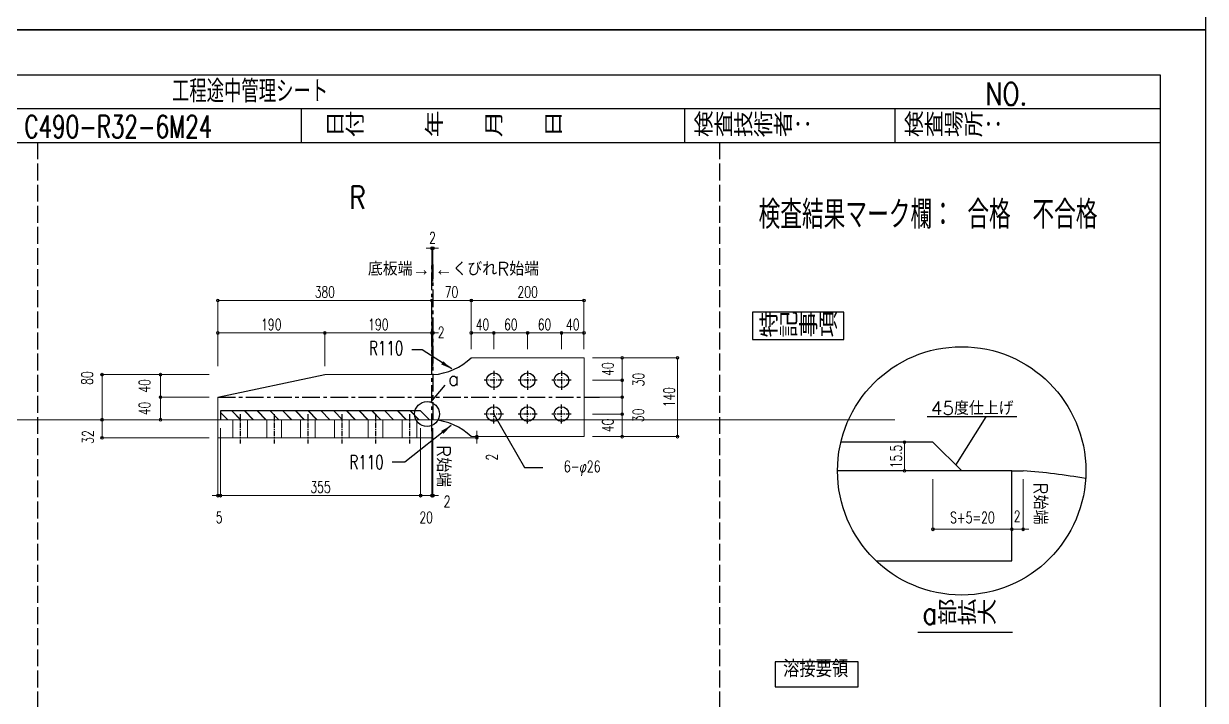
# Model space of a CAD drawing. Header units: millimetres. Extents: x -11384 to 29624, y 0 to 17788.
# Drawn here: x 12456 to 14553, y 1185 to 2387 of the extents above; entities that cross this region are included whole.
import ezdxf
from ezdxf.enums import TextEntityAlignment as Align

# ---------------------------------------------------------------- set-up
doc = ezdxf.new("R2010")
doc.units = ezdxf.units.MM
doc.header["$LTSCALE"] = 5
for name, pattern in [('ACAD_ISO03W100', [30, 12, -18]), ('CENTER1', [10, 6.25, -1.25, 1.25, -1.25]), ('DASHED', [7.5, 6, -1.5]), ('JIS_08_50', [53, 50, -1.125, 0.75, -1.125])]:
    doc.linetypes.add(name, pattern=pattern)
doc.layers.get('0').update_dxf_attribs({"color": 255})
doc.layers.get('DEFPOINTS').update_dxf_attribs({"color": 255})
for name, color, linetype in [('CENTER', 2, 'JIS_08_50'), ('LAYER6', 7, 'Continuous'), ('寸法', 4, 'Continuous'), ('溶接', 241, 'Continuous'), ('補助線', 7, 'ACAD_ISO03W100'), ('金物', 142, 'Continuous')]:
    doc.layers.add(name, color=color, linetype=linetype)
doc.styles.add('DLSTANDARD1', font='monotxt.shx', dxfattribs={"width": 0.6, "bigfont": 'extfont'})
doc.styles.add('KANJI', font='simplex.shx', dxfattribs={"width": 0.7, "bigfont": 'extfont2.shx'})
doc.styles.get("Standard").update_dxf_attribs({"font": 'simplex.shx', "width": 0.7, "height": 2.5, "bigfont": '@extfont2.shx'})
doc.styles.add('SUNPOU', font='simplex.shx', dxfattribs={"width": 0.7, "bigfont": 'extfont2.shx'})
doc.dimstyles.new('コピー(2) - Standard', dxfattribs={"dimtxt": 25, "dimasz": 20, "dimexe": 0.18, "dimexo": 0.0625, "dimgap": 15, "dimtad": 1, "dimdec": 0, "dimzin": 0, "dimdsep": 46, "dimtxsty": 'Standard', "dimblk": 'DOTSMALL', "dimcen": 0.09, "dimadec": 0, "dimazin": 0, "dimtfac": 1, "dimtdec": 0, "dimtofl": 0, "dimtmove": 0, "dimatfit": 3, "dimfxl": 0, "dimtolj": 1, "dimtzin": 0, "dimarcsym": 0})
doc.dimstyles.new('一般寸法-小さめ', dxfattribs={"dimscale": 10, "dimtxt": 2, "dimasz": 0.5, "dimexe": 0.125, "dimexo": 1.5, "dimgap": 0.5, "dimtad": 1, "dimtxsty": 'KANJI', "dimblk": 'ORIGIN', "dimcen": 0, "dimclrd": 256, "dimclre": 256, "dimclrt": 256, "dimadec": 0, "dimazin": 0, "dimtfac": 1, "dimtmove": 2, "dimatfit": 2, "dimfxl": 0, "dimtolj": 2, "dimlwd": 5, "dimlwe": 5, "dimarcsym": 0})

# ---------------------------------------------------------------- blocks, each defined once
blk = doc.blocks.new('_Origin')
at = {"color": 0, "linetype": 'ByBlock', "lineweight": -2}
blk.add_line((0, 0), (-1, 0), dxfattribs=at)
blk.add_circle((0, 0), 0.5, dxfattribs=at)
blk = doc.blocks.new('*D1120')
at = {"layer": 'DEFPOINTS', "color": 0, "ltscale": 4, "transparency": 16777216}
for p in [(14069.7, 1592.9), (14209.7, 1592.9), (14209.7, 1489.2)]:
    blk.add_point(p, dxfattribs=at)
at = {"layer": '寸法', "lineweight": 5, "ltscale": 4, "transparency": 16777216}
for p, q in [((14069.7, 1577.9), (14069.7, 1487.9)), ((14209.7, 1577.9), (14209.7, 1487.9)), ((14074.7, 1489.2), (14204.7, 1489.2))]:
    blk.add_line(p, q, dxfattribs=at)
at = {"layer": '寸法', "lineweight": 5, "ltscale": 4, "transparency": 16777216, "xscale": 5, "yscale": 5, "zscale": 5, "rotation": 180}
blk.add_blockref('_Origin', (14069.7, 1489.2), dxfattribs=at)
at = {"layer": '寸法', "lineweight": 5, "ltscale": 4, "transparency": 16777216, "xscale": 5, "yscale": 5, "zscale": 5}
blk.add_blockref('_Origin', (14209.7, 1489.2), dxfattribs=at)
at = {"layer": '寸法', "ltscale": 4, "transparency": 16777216, "insert": (14139.7, 1510), "char_height": 20, "attachment_point": 5, "style": 'KANJI'}
blk.add_mtext('\\A2;S+5=20', dxfattribs=at)
blk = doc.blocks.new('*D1121')
at = {"layer": 'DEFPOINTS', "color": 0, "ltscale": 4, "transparency": 16777216}
for p in [(14209.7, 1592.9), (14229.7, 1592.9), (14229.7, 1489.2)]:
    blk.add_point(p, dxfattribs=at)
at = {"layer": '寸法', "lineweight": 5, "ltscale": 4, "transparency": 16777216}
for p, q in [((14209.7, 1577.9), (14209.7, 1487.9)), ((14229.7, 1577.9), (14229.7, 1487.9)), ((14204.7, 1489.2), (14199.7, 1489.2)), ((14209.7, 1489.2), (14229.7, 1489.2)), ((14234.7, 1489.2), (14239.7, 1489.2))]:
    blk.add_line(p, q, dxfattribs=at)
at = {"layer": '寸法', "lineweight": 5, "ltscale": 4, "transparency": 16777216, "xscale": 5, "yscale": 5, "zscale": 5}
blk.add_blockref('_Origin', (14209.7, 1489.2), dxfattribs=at)
at = {"layer": '寸法', "lineweight": 5, "ltscale": 4, "transparency": 16777216, "xscale": 5, "yscale": 5, "zscale": 5, "rotation": 180}
blk.add_blockref('_Origin', (14229.7, 1489.2), dxfattribs=at)
at = {"layer": '寸法', "ltscale": 4, "transparency": 16777216, "insert": (14219.3, 1512.2), "char_height": 20, "attachment_point": 5, "style": 'KANJI'}
blk.add_mtext('\\A2;2', dxfattribs=at)
blk = doc.blocks.new('*D1122')
at = {"layer": 'DEFPOINTS', "color": 0, "linetype": 'Continuous', "transparency": 16777216}
for p in [(14069.7, 1643.9), (14019.3, 1592.9), (14069.7, 1592.9)]:
    blk.add_point(p, dxfattribs=at)
at = {"layer": '寸法', "linetype": 'Continuous', "lineweight": 5, "transparency": 16777216}
for p, q in [((14054.7, 1643.9), (14018, 1643.9)), ((14019.3, 1638.9), (14019.3, 1597.9)), ((14054.7, 1592.9), (14018, 1592.9))]:
    blk.add_line(p, q, dxfattribs=at)
at = {"layer": '寸法', "linetype": 'Continuous', "lineweight": 5, "transparency": 16777216, "xscale": 5, "yscale": 5, "zscale": 5}
for p, rotation in [((14019.3, 1643.9), 90), ((14019.3, 1592.9), 270)]:
    blk.add_blockref('_Origin', p, dxfattribs=dict(at, rotation=rotation))
at = {"layer": '寸法', "linetype": 'Continuous', "transparency": 16777216, "insert": (14004.3, 1618.4), "char_height": 20, "attachment_point": 5, "rotation": 90, "style": 'KANJI'}
blk.add_mtext('\\A2;15.5', dxfattribs=at)
blk = doc.blocks.new('*D1123')
at = {"layer": 'DEFPOINTS', "color": 0, "transparency": 16777216}
for p in [(13180.3, 1895.5), (12800.3, 1763.7), (13180.3, 1763.7)]:
    blk.add_point(p, dxfattribs=at)
at = {"layer": '寸法', "lineweight": 5, "transparency": 16777216}
for p, q in [((12800.3, 1778.7), (12800.3, 1896.8)), ((12805.3, 1895.5), (13175.3, 1895.5)), ((13180.3, 1778.7), (13180.3, 1896.8))]:
    blk.add_line(p, q, dxfattribs=at)
at = {"layer": '寸法', "lineweight": 5, "transparency": 16777216, "xscale": 5, "yscale": 5, "zscale": 5, "rotation": 180}
blk.add_blockref('_Origin', (12800.3, 1895.5), dxfattribs=at)
at = {"layer": '寸法', "lineweight": 5, "transparency": 16777216, "xscale": 5, "yscale": 5, "zscale": 5}
blk.add_blockref('_Origin', (13180.3, 1895.5), dxfattribs=at)
at = {"layer": '寸法', "transparency": 16777216, "insert": (12990.3, 1910.5), "char_height": 20, "attachment_point": 5, "style": 'KANJI'}
blk.add_mtext('\\A2;380', dxfattribs=at)
blk = doc.blocks.new('*D1124')
at = {"layer": 'DEFPOINTS', "color": 0, "transparency": 16777216}
for p in [(13180.3, 1895.5), (13250.3, 1795.2), (13180.3, 1763.7)]:
    blk.add_point(p, dxfattribs=at)
at = {"layer": '寸法', "lineweight": 5, "transparency": 16777216}
for p, q in [((13180.3, 1778.7), (13180.3, 1896.8)), ((13245.3, 1895.5), (13185.3, 1895.5)), ((13250.3, 1810.2), (13250.3, 1896.8))]:
    blk.add_line(p, q, dxfattribs=at)
at = {"layer": '寸法', "lineweight": 5, "transparency": 16777216, "xscale": 5, "yscale": 5, "zscale": 5, "rotation": 180}
blk.add_blockref('_Origin', (13180.3, 1895.5), dxfattribs=at)
at = {"layer": '寸法', "lineweight": 5, "transparency": 16777216, "xscale": 5, "yscale": 5, "zscale": 5}
blk.add_blockref('_Origin', (13250.3, 1895.5), dxfattribs=at)
at = {"layer": '寸法', "transparency": 16777216, "insert": (13215.3, 1910.5), "char_height": 20, "attachment_point": 5, "style": 'KANJI'}
blk.add_mtext('\\A2;70', dxfattribs=at)
blk = doc.blocks.new('*D1125')
at = {"layer": 'DEFPOINTS', "color": 0, "transparency": 16777216}
for p in [(13450.3, 1793.7), (13616.4, 1793.7), (13450.3, 1653.7)]:
    blk.add_point(p, dxfattribs=at)
at = {"layer": '寸法', "lineweight": 5, "transparency": 16777216}
for p, q in [((13465.3, 1793.7), (13617.7, 1793.7)), ((13616.4, 1658.7), (13616.4, 1788.7)), ((13465.3, 1653.7), (13617.7, 1653.7))]:
    blk.add_line(p, q, dxfattribs=at)
at = {"layer": '寸法', "lineweight": 5, "transparency": 16777216, "xscale": 5, "yscale": 5, "zscale": 5}
for p, rotation in [((13616.4, 1793.7), 90), ((13616.4, 1653.7), 270)]:
    blk.add_blockref('_Origin', p, dxfattribs=dict(at, rotation=rotation))
at = {"layer": '寸法', "transparency": 16777216, "insert": (13601.4, 1723.7), "char_height": 20, "attachment_point": 5, "rotation": 90, "style": 'KANJI'}
blk.add_mtext('\\A2;140', dxfattribs=at)
blk = doc.blocks.new('*D1139')
at = {"layer": 'DEFPOINTS', "color": 0, "transparency": 16777216}
for p in [(11378.1, 1683.7), (12800.3, 1683.7), (11583.6, 1651.7)]:
    blk.add_point(p, dxfattribs=at)
at = {"layer": '寸法', "lineweight": 5, "transparency": 16777216}
for p, q in [((12785.3, 1683.7), (11376.9, 1683.7)), ((11378.1, 1656.7), (11378.1, 1678.7)), ((11568.6, 1651.7), (11376.9, 1651.7))]:
    blk.add_line(p, q, dxfattribs=at)
at = {"layer": '寸法', "lineweight": 5, "transparency": 16777216, "xscale": 5, "yscale": 5, "zscale": 5}
for p, rotation in [((11378.1, 1683.7), 90), ((11378.1, 1651.7), 270)]:
    blk.add_blockref('_Origin', p, dxfattribs=dict(at, rotation=rotation))
at = {"layer": '寸法', "transparency": 16777216, "insert": (11353.1, 1653), "char_height": 20, "attachment_point": 5, "rotation": 90, "style": 'KANJI'}
blk.add_mtext('\\A2;32', dxfattribs=at)
blk = doc.blocks.new('*D1140')
at = {"layer": 'DEFPOINTS', "color": 0, "transparency": 16777216}
for p in [(13450.3, 1895.5), (13250.3, 1795.2), (13450.3, 1793.7)]:
    blk.add_point(p, dxfattribs=at)
at = {"layer": '寸法', "lineweight": 5, "transparency": 16777216}
for p, q in [((13250.3, 1810.2), (13250.3, 1896.8)), ((13255.3, 1895.5), (13445.3, 1895.5)), ((13450.3, 1808.7), (13450.3, 1896.8))]:
    blk.add_line(p, q, dxfattribs=at)
at = {"layer": '寸法', "lineweight": 5, "transparency": 16777216, "xscale": 5, "yscale": 5, "zscale": 5, "rotation": 180}
blk.add_blockref('_Origin', (13250.3, 1895.5), dxfattribs=at)
at = {"layer": '寸法', "lineweight": 5, "transparency": 16777216, "xscale": 5, "yscale": 5, "zscale": 5}
blk.add_blockref('_Origin', (13450.3, 1895.5), dxfattribs=at)
at = {"layer": '寸法', "transparency": 16777216, "insert": (13350.3, 1910.5), "char_height": 20, "attachment_point": 5, "style": 'KANJI'}
blk.add_mtext('\\A2;200', dxfattribs=at)
blk = doc.blocks.new('*D1127')
at = {"layer": 'DEFPOINTS', "color": 0, "transparency": 16777216}
for p in [(13450.3, 1793.7), (13450.3, 1753.7), (13518, 1753.7)]:
    blk.add_point(p, dxfattribs=at)
at = {"layer": '寸法', "lineweight": 5, "transparency": 16777216}
for p, q in [((13465.3, 1793.7), (13519.2, 1793.7)), ((13518, 1788.7), (13518, 1758.7)), ((13465.3, 1753.7), (13519.2, 1753.7))]:
    blk.add_line(p, q, dxfattribs=at)
at = {"layer": '寸法', "lineweight": 5, "transparency": 16777216, "xscale": 5, "yscale": 5, "zscale": 5}
for p, rotation in [((13518, 1793.7), 90), ((13518, 1753.7), 270)]:
    blk.add_blockref('_Origin', p, dxfattribs=dict(at, rotation=rotation))
at = {"layer": '寸法', "transparency": 16777216, "insert": (13492.6, 1773.7), "char_height": 20, "attachment_point": 5, "rotation": 90, "style": 'KANJI'}
blk.add_mtext('\\A2;40', dxfattribs=at)
blk = doc.blocks.new('*D1128')
at = {"layer": 'DEFPOINTS', "color": 0, "transparency": 16777216}
for p in [(13450.3, 1693.7), (13450.3, 1653.7), (13518, 1653.7)]:
    blk.add_point(p, dxfattribs=at)
at = {"layer": '寸法', "lineweight": 5, "transparency": 16777216}
for p, q in [((13465.3, 1693.7), (13519.2, 1693.7)), ((13518, 1688.7), (13518, 1658.7)), ((13465.3, 1653.7), (13519.2, 1653.7))]:
    blk.add_line(p, q, dxfattribs=at)
at = {"layer": '寸法', "lineweight": 5, "transparency": 16777216, "xscale": 5, "yscale": 5, "zscale": 5}
for p, rotation in [((13518, 1693.7), 90), ((13518, 1653.7), 270)]:
    blk.add_blockref('_Origin', p, dxfattribs=dict(at, rotation=rotation))
at = {"layer": '寸法', "transparency": 16777216, "insert": (13492.6, 1673.7), "char_height": 20, "attachment_point": 5, "rotation": 90, "style": 'KANJI'}
blk.add_mtext('\\A2;40', dxfattribs=at)
blk = doc.blocks.new('*D1129')
at = {"layer": 'DEFPOINTS', "color": 0, "transparency": 16777216}
for p in [(12698.5, 1723.7), (12800.3, 1723.7), (12800.3, 1683.7)]:
    blk.add_point(p, dxfattribs=at)
at = {"layer": '寸法', "lineweight": 5, "transparency": 16777216}
for p, q in [((12785.3, 1723.7), (12697.3, 1723.7)), ((12698.5, 1688.7), (12698.5, 1718.7)), ((12785.3, 1683.7), (12697.3, 1683.7))]:
    blk.add_line(p, q, dxfattribs=at)
at = {"layer": '寸法', "lineweight": 5, "transparency": 16777216, "xscale": 5, "yscale": 5, "zscale": 5}
for p, rotation in [((12698.5, 1723.7), 90), ((12698.5, 1683.7), 270)]:
    blk.add_blockref('_Origin', p, dxfattribs=dict(at, rotation=rotation))
at = {"layer": '寸法', "transparency": 16777216, "insert": (12670.4, 1703.7), "char_height": 20, "attachment_point": 5, "rotation": 90, "style": 'KANJI'}
blk.add_mtext('\\A2;40', dxfattribs=at)
blk = doc.blocks.new('*D1130')
at = {"layer": 'DEFPOINTS', "color": 0, "transparency": 16777216}
for p in [(12698.5, 1763.7), (12800.3, 1763.7), (12800.3, 1723.7)]:
    blk.add_point(p, dxfattribs=at)
at = {"layer": '寸法', "lineweight": 5, "transparency": 16777216}
for p, q in [((12785.3, 1763.7), (12697.3, 1763.7)), ((12698.5, 1728.7), (12698.5, 1758.7)), ((12785.3, 1723.7), (12697.3, 1723.7))]:
    blk.add_line(p, q, dxfattribs=at)
at = {"layer": '寸法', "lineweight": 5, "transparency": 16777216, "xscale": 5, "yscale": 5, "zscale": 5}
for p, rotation in [((12698.5, 1763.7), 90), ((12698.5, 1723.7), 270)]:
    blk.add_blockref('_Origin', p, dxfattribs=dict(at, rotation=rotation))
at = {"layer": '寸法', "transparency": 16777216, "insert": (12670.4, 1743.7), "char_height": 20, "attachment_point": 5, "rotation": 90, "style": 'KANJI'}
blk.add_mtext('\\A2;40', dxfattribs=at)
blk = doc.blocks.new('*D1141')
at = {"layer": 'DEFPOINTS', "color": 0, "transparency": 16777216}
for p in [(13180.3, 1651.7), (13250.3, 1653.7), (13260, 1653.7)]:
    blk.add_point(p, dxfattribs=at)
at = {"layer": '寸法', "lineweight": 5, "transparency": 16777216}
for p, q in [((13260, 1658.7), (13260, 1663.7)), ((13195.3, 1651.7), (13261.2, 1651.7)), ((13260, 1651.7), (13260, 1653.7)), ((13260, 1646.7), (13260, 1641.7)), ((13265.3, 1653.7), (13261.2, 1653.7))]:
    blk.add_line(p, q, dxfattribs=at)
at = {"layer": '寸法', "lineweight": 5, "transparency": 16777216, "xscale": 5, "yscale": 5, "zscale": 5}
for p, rotation in [((13260, 1653.7), 270), ((13260, 1651.7), 90)]:
    blk.add_blockref('_Origin', p, dxfattribs=dict(at, rotation=rotation))
at = {"layer": '寸法', "transparency": 16777216, "insert": (13286.7, 1617.3), "char_height": 20, "attachment_point": 5, "rotation": 90, "style": 'KANJI'}
blk.add_mtext('\\A2;2', dxfattribs=at)
blk = doc.blocks.new('_DotSmall')
at = {"color": 0, "linetype": 'ByBlock', "const_width": 0.5}
blk.add_lwpolyline([(-0.0625, 0, 1), (0.0625, 0, 1)], format="xyb", close=True, dxfattribs=at)
blk = doc.blocks.new('*D1131')
at = {"layer": 'DEFPOINTS', "color": 0, "transparency": 16777216}
for p in [(12990.3, 1837.7), (12800.3, 1763.7), (12990.3, 1763.7)]:
    blk.add_point(p, dxfattribs=at)
at = {"layer": '寸法', "lineweight": 5, "transparency": 16777216}
for p, q in [((12800.3, 1778.7), (12800.3, 1839)), ((12805.3, 1837.7), (12985.3, 1837.7)), ((12990.3, 1778.7), (12990.3, 1839))]:
    blk.add_line(p, q, dxfattribs=at)
at = {"layer": '寸法', "lineweight": 5, "transparency": 16777216, "xscale": 5, "yscale": 5, "zscale": 5, "rotation": 180}
blk.add_blockref('_Origin', (12800.3, 1837.7), dxfattribs=at)
at = {"layer": '寸法', "lineweight": 5, "transparency": 16777216, "xscale": 5, "yscale": 5, "zscale": 5}
blk.add_blockref('_Origin', (12990.3, 1837.7), dxfattribs=at)
at = {"layer": '寸法', "transparency": 16777216, "insert": (12895.3, 1852.7), "char_height": 20, "attachment_point": 5, "style": 'KANJI'}
blk.add_mtext('\\A2;190', dxfattribs=at)
blk = doc.blocks.new('*D1132')
at = {"layer": 'DEFPOINTS', "color": 0, "transparency": 16777216}
for p in [(13180.3, 1837.7), (12990.3, 1763.7), (13180.3, 1763.7)]:
    blk.add_point(p, dxfattribs=at)
at = {"layer": '寸法', "lineweight": 5, "transparency": 16777216}
for p, q in [((12990.3, 1778.7), (12990.3, 1839)), ((12995.3, 1837.7), (13175.3, 1837.7)), ((13180.3, 1778.7), (13180.3, 1839))]:
    blk.add_line(p, q, dxfattribs=at)
at = {"layer": '寸法', "lineweight": 5, "transparency": 16777216, "xscale": 5, "yscale": 5, "zscale": 5, "rotation": 180}
blk.add_blockref('_Origin', (12990.3, 1837.7), dxfattribs=at)
at = {"layer": '寸法', "lineweight": 5, "transparency": 16777216, "xscale": 5, "yscale": 5, "zscale": 5}
blk.add_blockref('_Origin', (13180.3, 1837.7), dxfattribs=at)
at = {"layer": '寸法', "transparency": 16777216, "insert": (13085.3, 1852.7), "char_height": 20, "attachment_point": 5, "style": 'KANJI'}
blk.add_mtext('\\A2;190', dxfattribs=at)
blk = doc.blocks.new('*D1133')
at = {"layer": 'DEFPOINTS', "color": 0, "transparency": 16777216}
for p in [(13290.3, 1837.7), (13250.3, 1793.7), (13290.3, 1793.7)]:
    blk.add_point(p, dxfattribs=at)
at = {"layer": '寸法', "lineweight": 5, "transparency": 16777216}
for p, q in [((13250.3, 1808.7), (13250.3, 1839)), ((13255.3, 1837.7), (13285.3, 1837.7)), ((13290.3, 1808.7), (13290.3, 1839))]:
    blk.add_line(p, q, dxfattribs=at)
at = {"layer": '寸法', "lineweight": 5, "transparency": 16777216, "xscale": 5, "yscale": 5, "zscale": 5, "rotation": 180}
blk.add_blockref('_Origin', (13250.3, 1837.7), dxfattribs=at)
at = {"layer": '寸法', "lineweight": 5, "transparency": 16777216, "xscale": 5, "yscale": 5, "zscale": 5}
blk.add_blockref('_Origin', (13290.3, 1837.7), dxfattribs=at)
at = {"layer": '寸法', "transparency": 16777216, "insert": (13270.3, 1852.7), "char_height": 20, "attachment_point": 5, "style": 'KANJI'}
blk.add_mtext('\\A2;40', dxfattribs=at)
blk = doc.blocks.new('*D1134')
at = {"layer": 'DEFPOINTS', "color": 0, "transparency": 16777216}
for p in [(13410.3, 1837.7), (13350.3, 1793.7), (13410.3, 1793.7)]:
    blk.add_point(p, dxfattribs=at)
at = {"layer": '寸法', "lineweight": 5, "transparency": 16777216}
for p, q in [((13350.3, 1808.7), (13350.3, 1839)), ((13355.3, 1837.7), (13405.3, 1837.7)), ((13410.3, 1808.7), (13410.3, 1839))]:
    blk.add_line(p, q, dxfattribs=at)
at = {"layer": '寸法', "lineweight": 5, "transparency": 16777216, "xscale": 5, "yscale": 5, "zscale": 5, "rotation": 180}
blk.add_blockref('_Origin', (13350.3, 1837.7), dxfattribs=at)
at = {"layer": '寸法', "lineweight": 5, "transparency": 16777216, "xscale": 5, "yscale": 5, "zscale": 5}
blk.add_blockref('_Origin', (13410.3, 1837.7), dxfattribs=at)
at = {"layer": '寸法', "transparency": 16777216, "insert": (13380.3, 1852.7), "char_height": 20, "attachment_point": 5, "style": 'KANJI'}
blk.add_mtext('\\A2;60', dxfattribs=at)
blk = doc.blocks.new('*D1135')
at = {"layer": 'DEFPOINTS', "color": 0, "transparency": 16777216}
for p in [(13350.3, 1837.7), (13290.3, 1793.7), (13350.3, 1793.7)]:
    blk.add_point(p, dxfattribs=at)
at = {"layer": '寸法', "lineweight": 5, "transparency": 16777216}
for p, q in [((13290.3, 1808.7), (13290.3, 1839)), ((13295.3, 1837.7), (13345.3, 1837.7)), ((13350.3, 1808.7), (13350.3, 1839))]:
    blk.add_line(p, q, dxfattribs=at)
at = {"layer": '寸法', "lineweight": 5, "transparency": 16777216, "xscale": 5, "yscale": 5, "zscale": 5, "rotation": 180}
blk.add_blockref('_Origin', (13290.3, 1837.7), dxfattribs=at)
at = {"layer": '寸法', "lineweight": 5, "transparency": 16777216, "xscale": 5, "yscale": 5, "zscale": 5}
blk.add_blockref('_Origin', (13350.3, 1837.7), dxfattribs=at)
at = {"layer": '寸法', "transparency": 16777216, "insert": (13320.3, 1852.7), "char_height": 20, "attachment_point": 5, "style": 'KANJI'}
blk.add_mtext('\\A2;60', dxfattribs=at)
blk = doc.blocks.new('*D1136')
at = {"layer": 'DEFPOINTS', "color": 0, "transparency": 16777216}
for p in [(13450.3, 1837.7), (13410.3, 1793.7), (13450.3, 1793.7)]:
    blk.add_point(p, dxfattribs=at)
at = {"layer": '寸法', "lineweight": 5, "transparency": 16777216}
for p, q in [((13410.3, 1808.7), (13410.3, 1839)), ((13415.3, 1837.7), (13445.3, 1837.7)), ((13450.3, 1808.7), (13450.3, 1839))]:
    blk.add_line(p, q, dxfattribs=at)
at = {"layer": '寸法', "lineweight": 5, "transparency": 16777216, "xscale": 5, "yscale": 5, "zscale": 5, "rotation": 180}
blk.add_blockref('_Origin', (13410.3, 1837.7), dxfattribs=at)
at = {"layer": '寸法', "lineweight": 5, "transparency": 16777216, "xscale": 5, "yscale": 5, "zscale": 5}
blk.add_blockref('_Origin', (13450.3, 1837.7), dxfattribs=at)
at = {"layer": '寸法', "transparency": 16777216, "insert": (13430.3, 1852.7), "char_height": 20, "attachment_point": 5, "style": 'KANJI'}
blk.add_mtext('\\A2;40', dxfattribs=at)
blk = doc.blocks.new('*D1137')
at = {"layer": 'DEFPOINTS', "color": 0, "transparency": 16777216}
for p in [(13450.3, 1753.7), (13450.3, 1723.7), (13518, 1723.7)]:
    blk.add_point(p, dxfattribs=at)
at = {"layer": '寸法', "lineweight": 5, "transparency": 16777216}
for p, q in [((13465.3, 1753.7), (13519.2, 1753.7)), ((13518, 1748.7), (13518, 1728.7)), ((13465.3, 1723.7), (13519.2, 1723.7))]:
    blk.add_line(p, q, dxfattribs=at)
at = {"layer": '寸法', "lineweight": 5, "transparency": 16777216, "xscale": 5, "yscale": 5, "zscale": 5}
for p, rotation in [((13518, 1753.7), 90), ((13518, 1723.7), 270)]:
    blk.add_blockref('_Origin', p, dxfattribs=dict(at, rotation=rotation))
at = {"layer": '寸法', "transparency": 16777216, "insert": (13547.1, 1754.9), "char_height": 20, "attachment_point": 5, "rotation": 90, "style": 'KANJI'}
blk.add_mtext('\\A2;30', dxfattribs=at)
blk = doc.blocks.new('*D1138')
at = {"layer": 'DEFPOINTS', "color": 0, "transparency": 16777216}
for p in [(13450.3, 1723.7), (13450.3, 1693.7), (13518, 1693.7)]:
    blk.add_point(p, dxfattribs=at)
at = {"layer": '寸法', "lineweight": 5, "transparency": 16777216}
for p, q in [((13465.3, 1723.7), (13519.2, 1723.7)), ((13518, 1718.7), (13518, 1698.7)), ((13465.3, 1693.7), (13519.2, 1693.7))]:
    blk.add_line(p, q, dxfattribs=at)
at = {"layer": '寸法', "lineweight": 5, "transparency": 16777216, "xscale": 5, "yscale": 5, "zscale": 5}
for p, rotation in [((13518, 1723.7), 90), ((13518, 1693.7), 270)]:
    blk.add_blockref('_Origin', p, dxfattribs=dict(at, rotation=rotation))
at = {"layer": '寸法', "transparency": 16777216, "insert": (13546.7, 1691.5), "char_height": 20, "attachment_point": 5, "rotation": 90, "style": 'KANJI'}
blk.add_mtext('\\A2;30', dxfattribs=at)
blk = doc.blocks.new('*D1142')
at = {"layer": 'DEFPOINTS', "color": 0, "transparency": 16777216}
for p in [(13182.3, 1837.7), (13180.3, 1763.7), (13182.3, 1763.7)]:
    blk.add_point(p, dxfattribs=at)
at = {"layer": '寸法', "lineweight": 5, "transparency": 16777216}
for p, q in [((13175.3, 1837.7), (13170.3, 1837.7)), ((13180.3, 1778.7), (13180.3, 1839)), ((13180.3, 1837.7), (13182.3, 1837.7)), ((13182.3, 1778.7), (13182.3, 1839)), ((13187.3, 1837.7), (13192.3, 1837.7))]:
    blk.add_line(p, q, dxfattribs=at)
at = {"layer": '寸法', "lineweight": 5, "transparency": 16777216, "xscale": 5, "yscale": 5, "zscale": 5}
blk.add_blockref('_Origin', (13180.3, 1837.7), dxfattribs=at)
at = {"layer": '寸法', "lineweight": 5, "transparency": 16777216, "xscale": 5, "yscale": 5, "zscale": 5, "rotation": 180}
blk.add_blockref('_Origin', (13182.3, 1837.7), dxfattribs=at)
at = {"layer": '寸法', "transparency": 16777216, "insert": (13196.9, 1838.8), "char_height": 20, "attachment_point": 5, "style": 'KANJI'}
blk.add_mtext('\\A2;2', dxfattribs=at)
blk = doc.blocks.new('*D1160')
at = {"layer": 'DEFPOINTS', "color": 0, "linetype": 'Continuous', "transparency": 16777216}
for p in [(12800.3, 1683.7), (12805.3, 1664.7), (12805.3, 1549)]:
    blk.add_point(p, dxfattribs=at)
at = {"layer": '寸法', "linetype": 'Continuous', "lineweight": 5, "transparency": 16777216}
for p, q in [((12800.3, 1668.7), (12800.3, 1547.8)), ((12805.3, 1649.7), (12805.3, 1547.8)), ((12795.3, 1549), (12790.3, 1549)), ((12800.3, 1549), (12805.3, 1549)), ((12810.3, 1549), (12815.3, 1549))]:
    blk.add_line(p, q, dxfattribs=at)
at = {"layer": '寸法', "linetype": 'Continuous', "lineweight": 5, "transparency": 16777216, "xscale": 5, "yscale": 5, "zscale": 5}
blk.add_blockref('_Origin', (12800.3, 1549), dxfattribs=at)
at = {"layer": '寸法', "linetype": 'Continuous', "lineweight": 5, "transparency": 16777216, "xscale": 5, "yscale": 5, "zscale": 5, "rotation": 180}
blk.add_blockref('_Origin', (12805.3, 1549), dxfattribs=at)
at = {"layer": '寸法', "linetype": 'Continuous', "transparency": 16777216, "insert": (12802.8, 1510.3), "char_height": 20, "attachment_point": 5, "style": 'KANJI'}
blk.add_mtext('\\A2;5', dxfattribs=at)
blk = doc.blocks.new('*D1161')
at = {"layer": 'DEFPOINTS', "color": 0, "linetype": 'Continuous', "transparency": 16777216}
for p in [(12805.3, 1683.7), (13160.3, 1683.7), (13160.3, 1549)]:
    blk.add_point(p, dxfattribs=at)
at = {"layer": '寸法', "linetype": 'Continuous', "lineweight": 5, "transparency": 16777216}
for p, q in [((12805.3, 1668.7), (12805.3, 1547.8)), ((13160.3, 1668.7), (13160.3, 1547.8)), ((12810.3, 1549), (13155.3, 1549))]:
    blk.add_line(p, q, dxfattribs=at)
at = {"layer": '寸法', "linetype": 'Continuous', "lineweight": 5, "transparency": 16777216, "xscale": 5, "yscale": 5, "zscale": 5, "rotation": 180}
blk.add_blockref('_Origin', (12805.3, 1549), dxfattribs=at)
at = {"layer": '寸法', "linetype": 'Continuous', "lineweight": 5, "transparency": 16777216, "xscale": 5, "yscale": 5, "zscale": 5}
blk.add_blockref('_Origin', (13160.3, 1549), dxfattribs=at)
at = {"layer": '寸法', "linetype": 'Continuous', "transparency": 16777216, "insert": (12982.8, 1564), "char_height": 20, "attachment_point": 5, "style": 'KANJI'}
blk.add_mtext('\\A2;355', dxfattribs=at)
blk = doc.blocks.new('*D1162')
at = {"layer": 'DEFPOINTS', "color": 0, "linetype": 'Continuous', "transparency": 16777216}
for p in [(13160.3, 1683.7), (13180.3, 1683.7), (13180.3, 1549)]:
    blk.add_point(p, dxfattribs=at)
at = {"layer": '寸法', "linetype": 'Continuous', "lineweight": 5, "transparency": 16777216}
for p, q in [((13160.3, 1668.7), (13160.3, 1547.8)), ((13180.3, 1668.7), (13180.3, 1547.8)), ((13155.3, 1549), (13150.3, 1549)), ((13160.3, 1549), (13180.3, 1549)), ((13185.3, 1549), (13190.3, 1549))]:
    blk.add_line(p, q, dxfattribs=at)
at = {"layer": '寸法', "linetype": 'Continuous', "lineweight": 5, "transparency": 16777216, "xscale": 5, "yscale": 5, "zscale": 5}
blk.add_blockref('_Origin', (13160.3, 1549), dxfattribs=at)
at = {"layer": '寸法', "linetype": 'Continuous', "lineweight": 5, "transparency": 16777216, "xscale": 5, "yscale": 5, "zscale": 5, "rotation": 180}
blk.add_blockref('_Origin', (13180.3, 1549), dxfattribs=at)
at = {"layer": '寸法', "linetype": 'Continuous', "transparency": 16777216, "insert": (13170.3, 1510.3), "char_height": 20, "attachment_point": 5, "style": 'KANJI'}
blk.add_mtext('\\A2;20', dxfattribs=at)
blk = doc.blocks.new('*D1163')
at = {"layer": 'DEFPOINTS', "color": 0, "linetype": 'Continuous', "transparency": 16777216}
for p in [(13180.3, 1683.7), (13182.3, 1683.7), (13182.3, 1549)]:
    blk.add_point(p, dxfattribs=at)
at = {"layer": '寸法', "linetype": 'Continuous', "lineweight": 5, "transparency": 16777216}
for p, q in [((13180.3, 1668.7), (13180.3, 1547.8)), ((13182.3, 1668.7), (13182.3, 1547.8)), ((13175.3, 1549), (13170.3, 1549)), ((13180.3, 1549), (13182.3, 1549)), ((13187.3, 1549), (13192.3, 1549))]:
    blk.add_line(p, q, dxfattribs=at)
at = {"layer": '寸法', "linetype": 'Continuous', "lineweight": 5, "transparency": 16777216, "xscale": 5, "yscale": 5, "zscale": 5}
blk.add_blockref('_Origin', (13180.3, 1549), dxfattribs=at)
at = {"layer": '寸法', "linetype": 'Continuous', "lineweight": 5, "transparency": 16777216, "xscale": 5, "yscale": 5, "zscale": 5, "rotation": 180}
blk.add_blockref('_Origin', (13182.3, 1549), dxfattribs=at)
at = {"layer": '寸法', "linetype": 'Continuous', "transparency": 16777216, "insert": (13207.2, 1538.5), "char_height": 20, "attachment_point": 5, "style": 'KANJI'}
blk.add_mtext('\\A2;2', dxfattribs=at)
blk = doc.blocks.new('*D1164')
at = {"layer": 'DEFPOINTS', "color": 0, "transparency": 16777216}
for p in [(13182.3, 1988.1), (13180.3, 1914.1), (13182.3, 1914.1)]:
    blk.add_point(p, dxfattribs=at)
at = {"layer": '寸法', "lineweight": 5, "transparency": 16777216}
for p, q in [((13175.3, 1988.1), (13170.3, 1988.1)), ((13180.3, 1929.1), (13180.3, 1989.4)), ((13180.3, 1988.1), (13182.3, 1988.1)), ((13182.3, 1929.1), (13182.3, 1989.4)), ((13187.3, 1988.1), (13192.3, 1988.1))]:
    blk.add_line(p, q, dxfattribs=at)
at = {"layer": '寸法', "lineweight": 5, "transparency": 16777216, "xscale": 5, "yscale": 5, "zscale": 5}
blk.add_blockref('_Origin', (13180.3, 1988.1), dxfattribs=at)
at = {"layer": '寸法', "lineweight": 5, "transparency": 16777216, "xscale": 5, "yscale": 5, "zscale": 5, "rotation": 180}
blk.add_blockref('_Origin', (13182.3, 1988.1), dxfattribs=at)
at = {"layer": '寸法', "transparency": 16777216, "insert": (13181.2, 2006.6), "char_height": 20, "attachment_point": 5, "style": 'KANJI'}
blk.add_mtext('\\A2;2', dxfattribs=at)
blk = doc.blocks.new('*D1188')
at = {"layer": 'DEFPOINTS', "color": 0, "transparency": 16777216}
for p in [(12594.9, 1763.7), (12800.3, 1763.7), (12800.3, 1683.7)]:
    blk.add_point(p, dxfattribs=at)
at = {"layer": '寸法', "lineweight": 5, "transparency": 16777216}
for p, q in [((12785.3, 1763.7), (12593.6, 1763.7)), ((12594.9, 1688.7), (12594.9, 1758.7)), ((12785.3, 1683.7), (12593.6, 1683.7))]:
    blk.add_line(p, q, dxfattribs=at)
at = {"layer": '寸法', "lineweight": 5, "transparency": 16777216, "xscale": 5, "yscale": 5, "zscale": 5}
for p, rotation in [((12594.9, 1763.7), 90), ((12594.9, 1683.7), 270)]:
    blk.add_blockref('_Origin', p, dxfattribs=dict(at, rotation=rotation))
at = {"layer": '寸法', "transparency": 16777216, "insert": (12568.6, 1757.7), "char_height": 20, "attachment_point": 5, "rotation": 90, "style": 'KANJI'}
blk.add_mtext('\\A2;80', dxfattribs=at)
blk = doc.blocks.new('*D1189')
at = {"layer": 'DEFPOINTS', "color": 0, "transparency": 16777216}
for p in [(12594.9, 1683.7), (14017.1, 1683.7), (12800.3, 1651.7)]:
    blk.add_point(p, dxfattribs=at)
at = {"layer": '寸法', "lineweight": 5, "transparency": 16777216}
for p, q in [((14002.1, 1683.7), (12593.6, 1683.7)), ((12594.9, 1656.7), (12594.9, 1678.7)), ((12785.3, 1651.7), (12593.6, 1651.7))]:
    blk.add_line(p, q, dxfattribs=at)
at = {"layer": '寸法', "lineweight": 5, "transparency": 16777216, "xscale": 5, "yscale": 5, "zscale": 5}
for p, rotation in [((12594.9, 1683.7), 90), ((12594.9, 1651.7), 270)]:
    blk.add_blockref('_Origin', p, dxfattribs=dict(at, rotation=rotation))
at = {"layer": '寸法', "transparency": 16777216, "insert": (12569.9, 1653), "char_height": 20, "attachment_point": 5, "rotation": 90, "style": 'KANJI'}
blk.add_mtext('\\A2;32', dxfattribs=at)

msp = doc.modelspace()

# ---------------------------------------------------------------- hatches: boundary and pattern name
at = {"layer": '溶接', "ltscale": 6}
h = msp.add_hatch(dxfattribs=at)
h.set_pattern_fill('JIS_LC_20', color=256, scale=0.8, angle=90)
h.set_pattern_definition([(135, (10896.325, -1395.273), (-11.31371, -11.31371), []), (135, (10896.325, -1394.953), (-11.31371, -11.31371), [])])
h.paths.add_polyline_path([(12984.325, 1683.727), (12805.325, 1683.727), (12805.325, 1699.227), (12984.325, 1699.227)])
h.paths.add_polyline_path([(13160.325, 1683.727), (12984.325, 1683.727), (12984.325, 1699.227), (13160.325, 1699.227)])
h.paths.add_polyline_path([(13158.325, 1683.727), (13160.325, 1689.727)], flags=17)

# ---------------------------------------------------------------- linework, layer by layer
at = {"linetype": 'Continuous', "lineweight": -3}
for p, q in [((11269.183, 2236), (14473.183, 2236)), ((12949.183, 2176), (12949.183, 2236)), ((13629.183, 2176), (13629.183, 2236)), ((14002.483, 2176), (14002.483, 2236)), ((11269.183, 2176), (14473.183, 2176))]:
    msp.add_line(p, q, dxfattribs=at)
at = {"linetype": 'DASHED', "lineweight": -3}
for p, q in [((12480.082, 2176), (12480.082, 700)), ((13690.981, 2176), (13690.981, 700))]:
    msp.add_line(p, q, dxfattribs=at)
at = {"linetype": 'Continuous', "lineweight": -3}
for points in [[(11189.183, 4752), (14553.183, 4752), (14553.183, 2376), (11189.183, 2376)], [(11189.183, 2376), (14553.183, 2376), (14553.183, 0), (11189.183, 0)], [(11269.183, 2296), (14473.183, 2296), (14473.183, 80), (11269.183, 80)]]:
    msp.add_lwpolyline(points, close=True, dxfattribs=at)
at = {"layer": 'CENTER', "linetype": 'CENTER1'}
msp.add_line((12800.325, 1723.727), (13477.979, 1723.727), dxfattribs=at)
at = {"layer": '寸法', "linetype": 'CENTER1'}
for p, q in [((13180.325, 1663.564), (13180.325, 1959.216)), ((13182.325, 1683.727), (13182.325, 1959.216))]:
    msp.add_line(p, q, dxfattribs=at)
at = {"layer": '寸法', "linetype": 'CENTER1', "ltscale": 0.3}
for p, q in [((13290.325, 1770.727), (13290.325, 1736.727)), ((13350.325, 1770.727), (13350.325, 1736.727)), ((13410.325, 1770.727), (13410.325, 1736.727)), ((13307.325, 1753.727), (13273.325, 1753.727)), ((13367.325, 1753.727), (13333.325, 1753.727)), ((13427.325, 1753.727), (13393.325, 1753.727)), ((13290.325, 1676.727), (13290.325, 1710.727)), ((13350.325, 1676.727), (13350.325, 1710.727)), ((13410.325, 1676.727), (13410.325, 1710.727)), ((12840.325, 1693.727), (12840.325, 1641.727)), ((12900.325, 1693.727), (12900.325, 1641.727)), ((12960.325, 1693.727), (12960.325, 1641.727)), ((13020.325, 1693.727), (13020.325, 1641.727)), ((13080.325, 1693.727), (13080.325, 1641.727)), ((13140.325, 1693.727), (13140.325, 1641.727)), ((13307.325, 1693.727), (13273.325, 1693.727)), ((13367.325, 1693.727), (13333.325, 1693.727)), ((13427.325, 1693.727), (13393.325, 1693.727))]:
    msp.add_line(p, q, dxfattribs=at)
at = {"layer": '寸法', "ltscale": 4}
for p, q in [((13178.674, 1714.616), (13203.711, 1745.003)), ((14218.27, 1689.029), (14059.149, 1689.029)), ((14110.473, 1603.083), (14164.138, 1689.029))]:
    msp.add_line(p, q, dxfattribs=at)
at = {"layer": '寸法'}
for p, q in [((13290.325, 1693.727), (13344.968, 1599.081)), ((13344.968, 1599.081), (13377.116, 1599.081)), ((14042.578, 1306.654), (14210.578, 1306.654))]:
    msp.add_line(p, q, dxfattribs=at)
at = {"layer": '寸法', "linetype": 'Continuous'}
for points in [[(13749.398, 1826.083), (13911.761, 1826.083), (13911.761, 1874.827), (13749.398, 1874.827)], [(13789.55, 1209.312), (13937.153, 1209.312), (13937.153, 1253.626), (13789.55, 1253.626)]]:
    msp.add_lwpolyline(points, close=True, dxfattribs=at)
for centre, radius in [((14120.673, 1592.883), 220.401), ((13171.668, 1693.719), 22.04)]:
    msp.add_circle(centre, radius, dxfattribs=at)
at = {"layer": '溶接'}
for p, q in [((13160.325, 1699.227), (12805.325, 1699.227)), ((14069.673, 1643.883), (13906.254, 1643.883))]:
    msp.add_line(p, q, dxfattribs=at)
at = {"layer": '溶接', "linetype": 'Continuous'}
for p, q in [((12805.325, 1699.227), (12805.325, 1683.727)), ((13160.325, 1699.227), (13175.825, 1683.727))]:
    msp.add_line(p, q, dxfattribs=at)
at = {"layer": '溶接', "ltscale": 4}
msp.add_line((14069.673, 1643.883), (14120.673, 1592.883), dxfattribs=at)
at = {"layer": '補助線', "lineweight": 18}
for p, q in [((12827.325, 1651.727), (12827.325, 1683.727)), ((12853.325, 1651.727), (12853.325, 1683.727)), ((12887.325, 1651.727), (12887.325, 1683.727)), ((12913.325, 1651.727), (12913.325, 1683.727)), ((12947.325, 1651.727), (12947.325, 1683.727)), ((12973.325, 1651.727), (12973.325, 1683.727)), ((13007.325, 1651.727), (13007.325, 1683.727)), ((13033.325, 1651.727), (13033.325, 1683.727)), ((13067.325, 1651.727), (13067.325, 1683.727)), ((13093.325, 1651.727), (13093.325, 1683.727)), ((13127.325, 1651.727), (13127.325, 1683.727)), ((13153.325, 1651.727), (13153.325, 1683.727))]:
    msp.add_line(p, q, dxfattribs=at)
at = {"layer": '金物', "lineweight": 18}
for p, q in [((13450.325, 1793.727), (13250.325, 1793.727)), ((13450.325, 1653.727), (13450.325, 1793.727)), ((13182.325, 1763.727), (12990.325, 1763.727)), ((12800.325, 1723.727), (12800.325, 1683.727)), ((12800.325, 1683.727), (12800.325, 1651.727)), ((13182.325, 1683.727), (12800.325, 1683.727)), ((13180.325, 1651.727), (13180.325, 1683.727)), ((12800.325, 1651.727), (13180.325, 1651.727)), ((13450.325, 1653.727), (13250.325, 1653.727))]:
    msp.add_line(p, q, dxfattribs=at)
at = {"layer": '金物'}
msp.add_line((12800.325, 1723.727), (12990.325, 1763.727), dxfattribs=at)
at = {"layer": '金物', "color": 153}
for p, q in [((14209.673, 1592.883), (13900.272, 1592.883)), ((14209.673, 1432.883), (14209.673, 1592.883)), ((13969.093, 1432.883), (14209.673, 1432.883))]:
    msp.add_line(p, q, dxfattribs=at)
at = {"layer": '金物', "color": 153, "ltscale": 5}
msp.add_line((14209.673, 1592.883), (14229.673, 1592.883), dxfattribs=at)
at = {"layer": '金物', "ltscale": 2.5}
for centre in [(13290.325, 1753.727), (13350.325, 1753.727), (13410.325, 1753.727), (13290.325, 1693.727), (13350.325, 1693.727), (13410.325, 1693.727)]:
    msp.add_circle(centre, 13, dxfattribs=at)
at = {"layer": '金物', "ltscale": 2}
for centre, start, end in [((13174.535, 1873.451), 274.060941, 313.550946), ((13174.535, 1574.003), 46.449054, 85.939059)]:
    msp.add_arc(centre, 110, start, end, dxfattribs=at)
at = {"layer": '金物', "color": 153, "ltscale": 4}
msp.add_arc((14151.774, 495.645), 1100, 80.112723, 85.939059, dxfattribs=at)

# ---------------------------------------------------------------- texts
at = {"color": 0, "linetype": 'Continuous', "ltscale": 6, "style": 'DLSTANDARD1', "width": 0.875}
msp.add_text('溶接要領', height=30, dxfattribs=at).set_placement((13803.75, 1217.592), align=Align.BOTTOM_LEFT)
at = {"layer": 'LAYER6', "color": 0, "linetype": 'Continuous', "lineweight": -3, "style": 'SUNPOU', "width": 0.7}
for s, height, p in [('工程途中管理シート', 40, (12719.012, 2246.926)), ('検査結果マーク欄： 合格\u3000不合格', 50, (13760.194, 2022.796))]:
    msp.add_text(s, height=height, dxfattribs=at).set_placement(p)
at = {"layer": 'LAYER6', "color": 0, "linetype": 'Continuous', "lineweight": -3, "width": 0.8}
for s, p in [('NO.', (14162.972, 2242.209)), ('日付\u3000\u3000\u3000年\u3000\u3000月\u3000\u3000日', (12990.402, 2186.926)), ('検査技術者：', (13644.926, 2186.926)), ('検査場所：', (14018.227, 2186.926)), ('R', (13034.132, 2058.216)), ('特記事項', (13760.194, 1831.433)), ('a部拡大', (14051.132, 1320.43))]:
    msp.add_text(s, height=40, dxfattribs=at).set_placement(p)
at = {"layer": 'LAYER6', "color": 0, "linetype": 'Continuous', "lineweight": -3, "insert": (12457.04, 2224.098), "char_height": 40, "width": 435.25964, "attachment_point": 1}
msp.add_mtext('C490-R32-6M24', dxfattribs=at)
at = {"layer": '寸法', "ltscale": 4, "style": 'SUNPOU'}
for s, p in [('底板端→', (13066.754, 1939.56)), ('←くびれR始端', (13185.464, 1939.56))]:
    msp.add_text(s, height=24, dxfattribs=at).set_placement(p)
for s, p in [('a', (13228.455, 1756.503)), ('45度仕上げ', (14212.693, 1704.24))]:
    msp.add_text(s, height=24, dxfattribs=at).set_placement(p, align=Align.MIDDLE_RIGHT)
for p in [(13188.964, 1638.618), (14248.369, 1572.164)]:
    msp.add_text('R始端', height=24, rotation=270, dxfattribs=at).set_placement(p)
at = {"layer": '寸法', "width": 98.97993}
for s, insert, char_height, attachment_point in [('\\A1;R110', (13129.544, 1798.053), 25, 9), ('R110', (13094.785, 1620.655), 25, 3), ('6-φ26', (13479.503, 1610.805), 20, 3)]:
    msp.add_mtext(s, dxfattribs=dict(at, insert=insert, char_height=char_height, attachment_point=attachment_point))

# ---------------------------------------------------------------- dimensions: what is measured, and where the dimension line sits
at = {"layer": '寸法'}
for base, p1, p2, picture, middle in [((13182.325, 1988.102), (13180.325, 1914.08), (13182.325, 1914.08), '*D1164', (13181.209, 2006.631)), ((13182.325, 1837.749), (13180.325, 1763.727), (13182.325, 1763.727), '*D1142', (13196.893, 1838.828))]:
    dim = msp.add_linear_dim(base=base, p1=p1, p2=p2, dimstyle='一般寸法-小さめ', dxfattribs=at)
    dim.commit()
    dim.dimension.update_dxf_attribs({"geometry": picture, "text_midpoint": middle, "dimtype": 160})
for base, p1, p2, picture, middle in [((13180.325, 1895.522), (12800.325, 1763.727), (13180.325, 1763.727), '*D1123', (12990.325, 1910.522)), ((13180.325, 1895.522), (13250.325, 1795.227), (13180.325, 1763.727), '*D1124', (13215.325, 1910.522)), ((13450.325, 1895.522), (13250.325, 1795.227), (13450.325, 1793.727), '*D1140', (13350.325, 1910.522)), ((12990.325, 1837.749), (12800.325, 1763.727), (12990.325, 1763.727), '*D1131', (12895.325, 1852.749)), ((13180.325, 1837.749), (12990.325, 1763.727), (13180.325, 1763.727), '*D1132', (13085.325, 1852.749)), ((13290.325, 1837.749), (13250.325, 1793.727), (13290.325, 1793.727), '*D1133', (13270.325, 1852.749)), ((13350.325, 1837.749), (13290.325, 1793.727), (13350.325, 1793.727), '*D1135', (13320.325, 1852.749)), ((13410.325, 1837.749), (13350.325, 1793.727), (13410.325, 1793.727), '*D1134', (13380.325, 1852.749)), ((13450.325, 1837.749), (13410.325, 1793.727), (13450.325, 1793.727), '*D1136', (13430.325, 1852.749))]:
    dim = msp.add_linear_dim(base=base, p1=p1, p2=p2, dimstyle='一般寸法-小さめ', dxfattribs=at)
    dim.commit()
    dim.dimension.update_dxf_attribs({"geometry": picture, "text_midpoint": middle})
dim = msp.add_linear_dim(base=(13616.445, 1793.727), p1=(13450.325, 1653.727), p2=(13450.325, 1793.727), angle=270, dimstyle='一般寸法-小さめ', dxfattribs=at)
dim.commit()
dim.dimension.update_dxf_attribs({"geometry": '*D1125', "text_midpoint": (13601.445, 1723.727)})
for base, p1, p2, angle, picture, middle in [((13517.979, 1753.727), (13450.325, 1793.727), (13450.325, 1753.727), 90, '*D1127', (13492.573, 1773.727)), ((12594.898, 1763.727), (12800.325, 1683.727), (12800.325, 1763.727), 270, '*D1188', (12568.648, 1757.654)), ((12698.517, 1763.727), (12800.325, 1723.727), (12800.325, 1763.727), 270, '*D1130', (12670.362, 1743.727)), ((13517.979, 1723.727), (13450.325, 1753.727), (13450.325, 1723.727), 90, '*D1137', (13547.05, 1754.931)), ((12698.517, 1723.727), (12800.325, 1683.727), (12800.325, 1723.727), 270, '*D1129', (12670.362, 1703.727)), ((13517.979, 1693.727), (13450.325, 1723.727), (13450.325, 1693.727), 90, '*D1138', (13546.718, 1691.524)), ((11378.14, 1683.727), (11583.567, 1651.727), (12800.325, 1683.727), 270, '*D1139', (11353.14, 1652.971)), ((12594.898, 1683.727), (12800.325, 1651.727), (14017.082, 1683.727), 270, '*D1189', (12569.898, 1652.971)), ((13517.979, 1653.727), (13450.325, 1693.727), (13450.325, 1653.727), 90, '*D1128', (13492.573, 1673.727)), ((13259.951, 1653.727), (13180.325, 1651.727), (13250.325, 1653.727), 90, '*D1141', (13286.692, 1617.297))]:
    dim = msp.add_linear_dim(base=base, p1=p1, p2=p2, angle=angle, dimstyle='一般寸法-小さめ', dxfattribs=at)
    dim.commit()
    dim.dimension.update_dxf_attribs({"geometry": picture, "text_midpoint": middle, "dimtype": 160})
at = {"layer": '寸法', "linetype": 'Continuous'}
for base, p1, p2, picture, middle in [((12805.325, 1549.042), (12800.325, 1683.727), (12805.325, 1664.727), '*D1160', (12802.825, 1510.292)), ((13160.325, 1549.042), (12805.325, 1683.727), (13160.325, 1683.727), '*D1161', (12982.825, 1564.042)), ((13180.325, 1549.042), (13160.325, 1683.727), (13180.325, 1683.727), '*D1162', (13170.325, 1510.292))]:
    dim = msp.add_linear_dim(base=base, p1=p1, p2=p2, dimstyle='一般寸法-小さめ', dxfattribs=at)
    dim.commit()
    dim.dimension.update_dxf_attribs({"geometry": picture, "text_midpoint": middle})
dim = msp.add_linear_dim(base=(13182.325, 1549.042), p1=(13180.325, 1683.727), p2=(13182.325, 1683.727), dimstyle='一般寸法-小さめ', dxfattribs=at)
dim.commit()
dim.dimension.update_dxf_attribs({"geometry": '*D1163', "text_midpoint": (13207.246, 1538.517), "dimtype": 160})
dim = msp.add_linear_dim(base=(14019.296, 1592.883), p1=(14069.673, 1643.883), p2=(14069.673, 1592.883), angle=90, text='15.5', dimstyle='一般寸法-小さめ', dxfattribs=at)
dim.commit()
dim.dimension.update_dxf_attribs({"geometry": '*D1122', "text_midpoint": (14004.296, 1618.383)})
at = {"layer": '寸法', "ltscale": 4}
dim = msp.add_linear_dim(base=(14209.673, 1489.194), p1=(14069.673, 1592.883), p2=(14209.673, 1592.883), text='S+5=20', dimstyle='一般寸法-小さめ', override={"dimlfac": 0.1}, dxfattribs=at)
dim.commit()
dim.dimension.update_dxf_attribs({"geometry": '*D1120', "text_midpoint": (14139.673, 1510.009), "dimtype": 160})
dim = msp.add_linear_dim(base=(14229.673, 1489.194), p1=(14209.673, 1592.883), p2=(14229.673, 1592.883), dimstyle='一般寸法-小さめ', override={"dimlfac": 0.1}, dxfattribs=at)
dim.commit()
dim.dimension.update_dxf_attribs({"geometry": '*D1121', "text_midpoint": (14219.294, 1512.206), "dimtype": 160})

# ---------------------------------------------------------------- leaders
at = {"layer": '寸法', "annotation_type": 0, "has_hookline": 1, "hookline_direction": 1, "text_width": 55.833}
for points in [[(13215.484, 1773.99), (13162.818, 1807.579), (13144.544, 1807.579)], [(13214.661, 1673.664), (13132.178, 1608.155), (13109.785, 1608.155)]]:
    msp.add_leader(points, dimstyle='コピー(2) - Standard', override={"dimgap": 15, "dimtad": 0}, dxfattribs=at)

doc.saveas('drawing.dxf')
